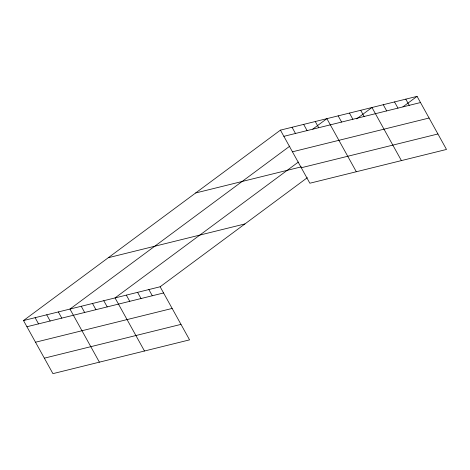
<?xml version="1.0" encoding="UTF-8"?>
<svg xmlns="http://www.w3.org/2000/svg" width="470" height="470" viewBox="0 0 470 470"><rect width="100%" height="100%" fill="white"/><g stroke="black" fill="none" stroke-linecap="round" stroke-linejoin="round"><path stroke-width="0.7" d="M23.5 320.552L160.141 286.771L189.569 339.863L52.928 373.644L23.5 320.552L280.431 130.137L417.072 96.356L446.5 149.448L309.859 183.23L280.431 130.137M289.796 146.147L69.96 309.066L99.387 362.159M312.756 129.127L326.885 118.652L356.319 171.744M298.38 162.05L115.05 297.915L144.478 351.008M356.671 118.851L371.981 107.507L401.409 160.599M160.141 286.771L307.327 177.689M402.937 106.831L417.072 96.356M283.862 136.335L420.503 102.548M292.44 151.81L429.081 118.029M195.643 192.976L301.282 166.856M301.282 167.755L437.923 133.974M108.288 257.713L244.929 223.932M26.937 326.744L163.578 292.963M35.514 342.225L172.155 308.438M44.35 358.169L180.991 324.382M405.798 99.141L409.229 105.339M394.524 101.931L397.961 108.123M383.25 104.716L386.687 110.914M360.707 110.291L364.138 116.484M349.433 113.076L352.864 119.274M338.159 115.867L341.596 122.059M315.27 121.524L318.707 127.717M303.661 124.397L307.092 130.59M292.046 127.27L295.477 133.462M148.867 289.555L152.304 295.753M137.593 292.34L141.029 298.538M126.324 295.131L129.755 301.323M103.776 300.706L107.213 306.898M92.502 303.491L95.939 309.689M81.234 306.276L84.665 312.474M58.345 311.939L61.776 318.131M46.73 314.806L50.161 321.004M35.115 317.679L38.546 323.877"/></g></svg>
